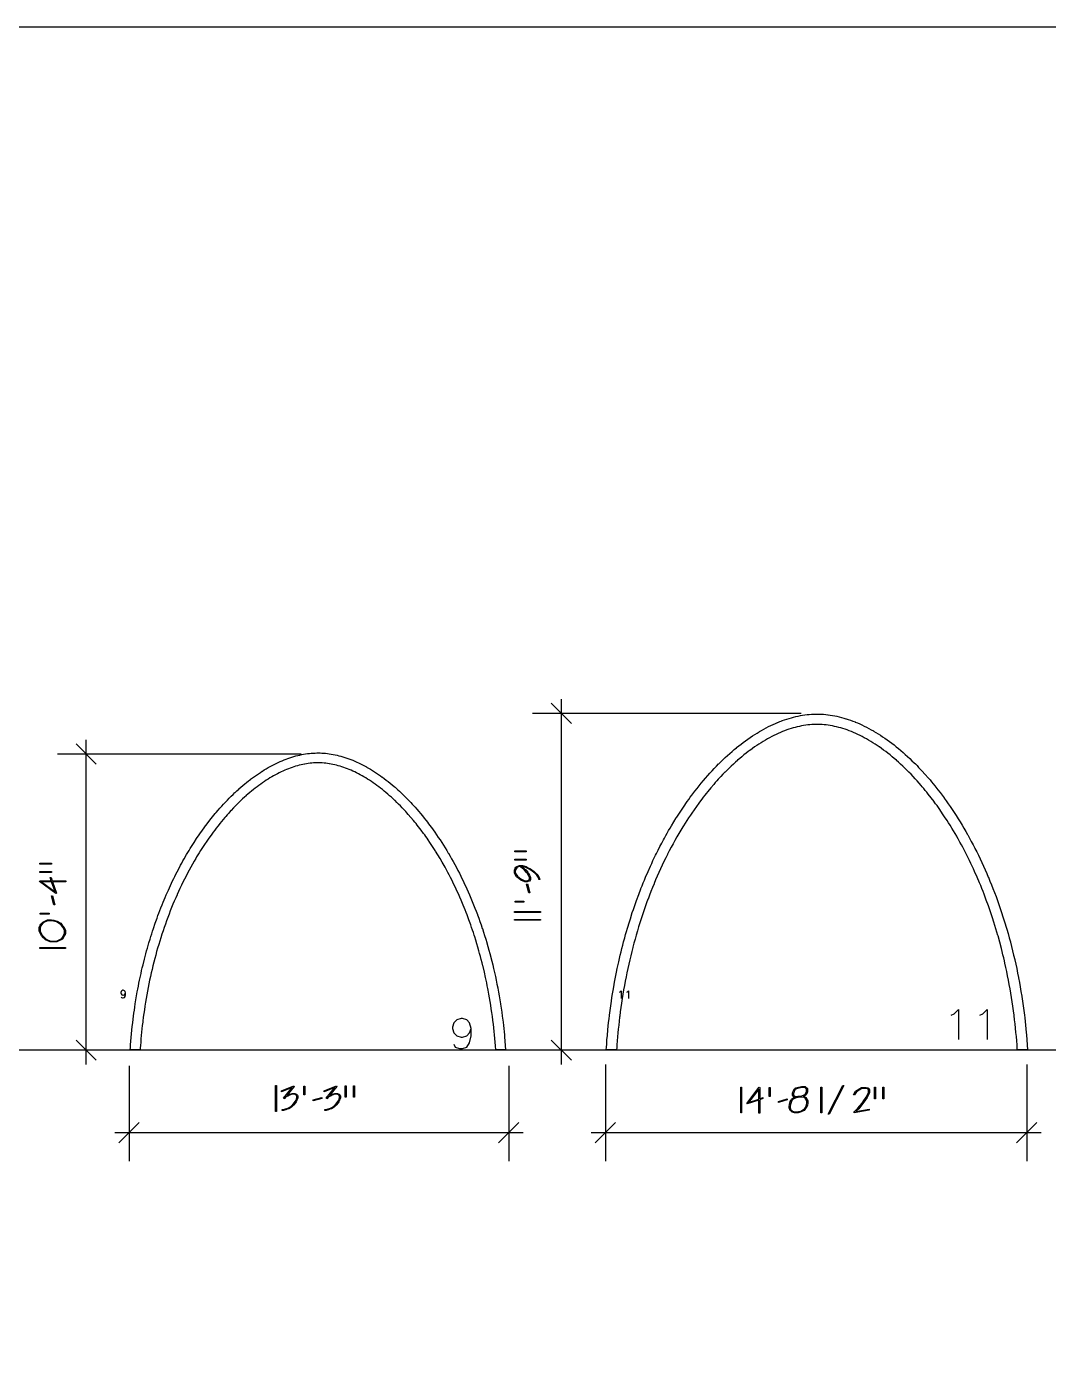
# Model space of a CAD drawing. Extents: x 57 to 189, y -88 to -29.
# Drawn here: x 69.78 to 76.5, y -61.52 to -52.68 of the extents above; entities that cross this region are included whole.
import ezdxf

# ---------------------------------------------------------------- set-up
doc = ezdxf.new("R2010")
doc.units = 0
doc.layers.get('0').update_dxf_attribs({"linetype": 'CONTINUOUS'})
for name, color, linetype in [('DIMENSION', 18, 'CONTINUOUS'), ('NAILERS', 18, 'CONTINUOUS'), ('NONE', 18, 'CONTINUOUS')]:
    doc.layers.add(name, color=color, linetype=linetype)

msp = doc.modelspace()

# ---------------------------------------------------------------- linework, layer by layer
msp.add_lwpolyline([(59.0271, -59.4051), (96.3888, -59.4051)])
at = {"layer": 'DIMENSION'}
for points in [[(73.2956, -57.1004), (73.2956, -57.1946)], [(74.8729, -57.1946), (73.1072, -57.1946)], [(73.3622, -57.2612), (73.229, -57.128)], [(73.2956, -57.1946), (73.2956, -59.4076)], [(70.1723, -57.4614), (70.1723, -57.3673)], [(70.2389, -57.528), (70.1057, -57.3948)], [(71.5848, -57.4614), (69.984, -57.4614)], [(70.1723, -59.4076), (70.1723, -57.4614)], [(70.1057, -59.341), (70.2389, -59.4742)], [(73.229, -59.341), (73.3622, -59.4742)], [(70.3528, -59.4076), (69.984, -59.4076)], [(70.1723, -59.5018), (70.1723, -59.4076)], [(73.4682, -59.4076), (73.1072, -59.4076)], [(73.2956, -59.4076), (73.2956, -59.5018)], [(70.4548, -59.5096), (70.4548, -60.1374)], [(72.9503, -59.5096), (72.9503, -60.1374)], [(73.5859, -59.5018), (73.5859, -60.1374)], [(76.3561, -59.5018), (76.3561, -60.1374)], [(70.5214, -59.8825), (70.3882, -60.0157)], [(72.8837, -60.0157), (73.0169, -59.8825)], [(73.6525, -59.8825), (73.5194, -60.0157)], [(76.2895, -60.0157), (76.4227, -59.8825)], [(70.3606, -59.9491), (70.4548, -59.9491)], [(70.4548, -59.9491), (72.9503, -59.9491)], [(72.9503, -59.9491), (73.0445, -59.9491)], [(73.4918, -59.9491), (73.5859, -59.9491)], [(73.5859, -59.9491), (76.3561, -59.9491)], [(76.3561, -59.9491), (76.4503, -59.9491)]]:
    msp.add_lwpolyline(points, dxfattribs=at)
for points in [[(73.0658, -58.0987), (73.0658, -58.1049), (72.99, -58.1049), (72.99, -58.0987)], [(72.99, -58.1532), (73.0658, -58.1532), (73.0658, -58.1594), (72.99, -58.1594)], [(69.9437, -58.1795), (69.9437, -58.1857), (69.8678, -58.1857), (69.8678, -58.1795)], [(69.8678, -58.234), (69.9437, -58.234), (69.9437, -58.2402), (69.8678, -58.2402)], [(73.1549, -58.2858), (73.1486, -58.2858), (73.1474, -58.2772), (73.1351, -58.258), (73.1239, -58.2475), (73.1138, -58.2379), (73.09, -58.2214), (73.0764, -58.2145), (73.0628, -58.2075), (73.0405, -58.2006), (73.0318, -58.2006), (73.0227, -58.2006), (73.0084, -58.2055), (73.0031, -58.2104), (72.9982, -58.2149), (72.9933, -58.2261), (72.9933, -58.2328), (72.9933, -58.2432), (73.0069, -58.2641), (73.0205, -58.2746), (73.0333, -58.2847), (73.0565, -58.2947), (73.067, -58.2947), (73.0696, -58.2947), (73.0742, -58.2939), (73.0762, -58.2931), (73.0813, -58.2909), (73.0863, -58.2834), (73.0863, -58.2782), (73.0863, -58.2721), (73.0798, -58.2568), (73.0733, -58.2474), (73.0678, -58.2396), (73.0544, -58.2247), (73.0465, -58.2177), (73.0391, -58.211), (73.0285, -58.2038), (73.0254, -58.2033), (73.0329, -58.2016), (73.0365, -58.2022), (73.0473, -58.2097), (73.0545, -58.2165), (73.0621, -58.2236), (73.0751, -58.2389), (73.0805, -58.247), (73.0867, -58.2567), (73.0928, -58.273), (73.0928, -58.2797), (73.0928, -58.2866), (73.0858, -58.2962), (73.0788, -58.2989), (73.0766, -58.2998), (73.0716, -58.3006), (73.0687, -58.3006), (73.0567, -58.3006), (73.0307, -58.2898), (73.0168, -58.2791), (73.002, -58.2675), (72.9873, -58.2441), (72.9873, -58.2322), (72.9873, -58.2243), (72.9927, -58.2112), (72.9981, -58.206), (73.0042, -58.2002), (73.0208, -58.1943), (73.0314, -58.1943), (73.0408, -58.1943), (73.0646, -58.2017), (73.079, -58.2092), (73.0934, -58.2166), (73.1185, -58.2343), (73.1291, -58.2445), (73.1409, -58.2558), (73.1537, -58.2764)], [(69.942, -58.273), (69.9493, -58.2943), (70.038, -58.2943), (70.038, -58.3006), (69.9514, -58.3006), (69.9774, -58.3766), (69.9732, -58.3791), (69.866, -58.2983), (69.8681, -58.2943), (69.9427, -58.2943), (69.9354, -58.273)], [(69.945, -58.3006), (69.8791, -58.3006), (69.9675, -58.367)], [(73.0728, -58.3156), (73.0895, -58.3743), (73.083, -58.3743), (73.0664, -58.3157)], [(69.9507, -58.3943), (69.9674, -58.4529), (69.9609, -58.4529), (69.9443, -58.3943)], [(73.0503, -58.4289), (73.0503, -58.4351), (72.9921, -58.4351), (72.9921, -58.4289)], [(69.9282, -58.5075), (69.9282, -58.5137), (69.87, -58.5137), (69.87, -58.5075)], [(73.1581, -58.4961), (73.1581, -58.5024), (72.9891, -58.5024), (72.9891, -58.4961)], [(69.967, -58.5556), (69.9808, -58.5591), (70.0048, -58.574), (70.0149, -58.5853), (70.0253, -58.5969), (70.0356, -58.6211), (70.0356, -58.6336), (70.0356, -58.6404), (70.0322, -58.6532), (70.0287, -58.6592), (70.0178, -58.678), (69.9795, -58.6968), (69.9521, -58.6968), (69.9362, -58.6968), (69.9061, -58.6826), (69.8918, -58.6684), (69.8779, -58.6542), (69.864, -58.6249), (69.864, -58.6096), (69.864, -58.6009), (69.8693, -58.5859), (69.8747, -58.5797), (69.8866, -58.5655), (69.9175, -58.5514), (69.9364, -58.5514), (69.9436, -58.5514), (69.9589, -58.5535)], [(69.9657, -58.5619), (69.958, -58.5599), (69.9434, -58.558), (69.9366, -58.558), (69.9191, -58.558), (69.8907, -58.5709), (69.8797, -58.5839), (69.8748, -58.5897), (69.87, -58.603), (69.87, -58.6107), (69.87, -58.6247), (69.8832, -58.6517), (69.8963, -58.6647), (69.9094, -58.6776), (69.9373, -58.6906), (69.9521, -58.6906), (69.9775, -58.6906), (70.0131, -58.6732), (70.0233, -58.6559), (70.0264, -58.6505), (70.0296, -58.639), (70.0296, -58.6329), (70.0296, -58.6215), (70.0197, -58.5995), (70.0099, -58.5889), (70.0005, -58.5787), (69.9784, -58.5652)], [(73.1581, -58.5481), (73.1581, -58.5543), (72.9891, -58.5543), (72.9891, -58.5481)], [(70.036, -58.7338), (70.036, -58.74), (69.867, -58.74), (69.867, -58.7338)], [(71.4231, -59.8097), (71.4169, -59.8097), (71.4169, -59.6407), (71.4231, -59.6407)], [(71.5593, -59.7011), (71.5614, -59.7038), (71.5635, -59.7107), (71.5635, -59.7149), (71.5635, -59.7216), (71.5582, -59.7373), (71.5528, -59.7463), (71.5479, -59.7545), (71.5358, -59.7695), (71.5286, -59.7763), (71.5224, -59.7821), (71.5049, -59.7922), (71.4937, -59.7964), (71.4841, -59.7999), (71.4693, -59.8035), (71.464, -59.8035), (71.4632, -59.8035), (71.4621, -59.8034), (71.4616, -59.8033), (71.4616, -59.7969), (71.4622, -59.7969), (71.4636, -59.7969), (71.4646, -59.7969), (71.4697, -59.7969), (71.4837, -59.7935), (71.4926, -59.79), (71.5027, -59.786), (71.5184, -59.7768), (71.5239, -59.7716), (71.5308, -59.765), (71.5424, -59.7513), (71.5471, -59.7442), (71.5525, -59.7359), (71.5578, -59.7218), (71.5578, -59.7159), (71.5578, -59.7128), (71.5561, -59.7074), (71.5545, -59.7052), (71.5513, -59.7011), (71.5418, -59.6971), (71.5354, -59.6971), (71.5271, -59.6971), (71.5082, -59.7031), (71.4976, -59.7092), (71.4878, -59.7149), (71.478, -59.7236), (71.478, -59.7266), (71.47, -59.7222), (71.5264, -59.6528), (71.4556, -59.681), (71.4556, -59.6743), (71.5378, -59.6416), (71.5403, -59.6461), (71.4923, -59.7055), (71.5051, -59.6986), (71.5276, -59.6917), (71.5372, -59.6917), (71.5446, -59.6917), (71.5557, -59.6964)], [(71.6094, -59.7019), (71.6032, -59.7019), (71.6032, -59.6438), (71.6094, -59.6438)], [(71.8398, -59.7011), (71.8418, -59.7038), (71.8439, -59.7107), (71.8439, -59.7149), (71.8439, -59.7216), (71.8386, -59.7373), (71.8333, -59.7463), (71.8284, -59.7545), (71.8162, -59.7695), (71.809, -59.7763), (71.8028, -59.7821), (71.7854, -59.7922), (71.7741, -59.7964), (71.7646, -59.7999), (71.7497, -59.8035), (71.7444, -59.8035), (71.7436, -59.8035), (71.7425, -59.8034), (71.7421, -59.8033), (71.7421, -59.7969), (71.7426, -59.7969), (71.7441, -59.7969), (71.745, -59.7969), (71.7501, -59.7969), (71.7641, -59.7935), (71.773, -59.79), (71.7831, -59.786), (71.7988, -59.7768), (71.8044, -59.7716), (71.8113, -59.765), (71.8229, -59.7513), (71.8276, -59.7442), (71.8329, -59.7359), (71.8382, -59.7218), (71.8382, -59.7159), (71.8382, -59.7128), (71.8365, -59.7074), (71.8349, -59.7052), (71.8317, -59.7011), (71.8222, -59.6971), (71.8159, -59.6971), (71.8075, -59.6971), (71.7886, -59.7031), (71.778, -59.7092), (71.7682, -59.7149), (71.7584, -59.7236), (71.7584, -59.7266), (71.7504, -59.7222), (71.8068, -59.6528), (71.736, -59.681), (71.736, -59.6743), (71.8183, -59.6416), (71.8207, -59.6461), (71.7727, -59.7055), (71.7855, -59.6986), (71.808, -59.6917), (71.8176, -59.6917), (71.825, -59.6917), (71.8361, -59.6964)], [(71.8821, -59.6416), (71.8821, -59.7174), (71.8759, -59.7174), (71.8759, -59.6416)], [(71.9366, -59.7174), (71.9304, -59.7174), (71.9304, -59.6416), (71.9366, -59.6416)], [(74.4813, -59.82), (74.4751, -59.82), (74.4751, -59.651), (74.4813, -59.651)], [(74.6217, -59.726), (74.6003, -59.7333), (74.6003, -59.822), (74.5941, -59.822), (74.5941, -59.7354), (74.5181, -59.7613), (74.5156, -59.7572), (74.5964, -59.65), (74.6003, -59.6521), (74.6003, -59.7267), (74.6217, -59.7194)], [(74.5941, -59.729), (74.5941, -59.6631), (74.5276, -59.7515)], [(74.6684, -59.7122), (74.6622, -59.7122), (74.6622, -59.654), (74.6684, -59.654)], [(74.9165, -59.7555), (74.9148, -59.7687), (74.9061, -59.7891), (74.8991, -59.7963), (74.8925, -59.8031), (74.8725, -59.8136), (74.8591, -59.8172), (74.8541, -59.8186), (74.8441, -59.82), (74.8392, -59.82), (74.829, -59.82), (74.8127, -59.8145), (74.8065, -59.8091), (74.7998, -59.8032), (74.7941, -59.7872), (74.795, -59.7771), (74.796, -59.7648), (74.8014, -59.7455), (74.8057, -59.7384), (74.8103, -59.7306), (74.824, -59.7194), (74.8331, -59.716), (74.8247, -59.7137), (74.8163, -59.7032), (74.8163, -59.695), (74.8163, -59.6929), (74.8169, -59.6886), (74.8174, -59.6863), (74.8197, -59.6763), (74.8279, -59.6624), (74.8337, -59.6584), (74.8383, -59.6553), (74.8547, -59.6503), (74.8664, -59.6484), (74.8705, -59.6478), (74.8781, -59.6471), (74.8817, -59.6471), (74.899, -59.6471), (74.9155, -59.6606), (74.9145, -59.6741), (74.914, -59.6822), (74.9097, -59.6946), (74.9059, -59.699), (74.9026, -59.7029), (74.8921, -59.7091), (74.885, -59.7114), (74.8923, -59.713), (74.904, -59.7196), (74.9083, -59.7245), (74.9126, -59.7295), (74.9169, -59.7417), (74.9169, -59.749), (74.9169, -59.7506), (74.9167, -59.7538)], [(74.9083, -59.6737), (74.9089, -59.6634), (74.896, -59.6532), (74.8823, -59.6532), (74.879, -59.6532), (74.8715, -59.6539), (74.8673, -59.6546), (74.8567, -59.6564), (74.8422, -59.6607), (74.8382, -59.6632), (74.8331, -59.6667), (74.8258, -59.6788), (74.8237, -59.6875), (74.8233, -59.6893), (74.8229, -59.6926), (74.8229, -59.6942), (74.8229, -59.7033), (74.8365, -59.7119), (74.8501, -59.7115), (74.853, -59.711), (74.8609, -59.7101), (74.8658, -59.7096), (74.8769, -59.7072), (74.892, -59.702), (74.896, -59.6992), (74.9016, -59.6953), (74.9078, -59.6826)], [(75.0077, -59.82), (75.0014, -59.82), (75.0014, -59.651), (75.0077, -59.651)], [(75.1537, -59.6407), (75.0574, -59.8292), (75.0508, -59.8292), (75.1471, -59.6408)], [(75.3222, -59.6738), (75.3221, -59.6854), (75.3067, -59.719), (75.2914, -59.741), (75.2787, -59.7592), (75.251, -59.7922), (75.2361, -59.8069), (75.2356, -59.8074), (75.234, -59.8089), (75.233, -59.8099), (75.3209, -59.7959), (75.3209, -59.8024), (75.2209, -59.8184), (75.2188, -59.8138), (75.2212, -59.8119), (75.2276, -59.8062), (75.2316, -59.8023), (75.2458, -59.7886), (75.2729, -59.7565), (75.2858, -59.738), (75.3006, -59.7168), (75.3153, -59.6853), (75.3153, -59.675), (75.3153, -59.6665), (75.3049, -59.6585), (75.2944, -59.6589), (75.2709, -59.6597), (75.236, -59.6807), (75.2244, -59.7009), (75.2173, -59.7009), (75.2304, -59.6775), (75.2689, -59.6534), (75.2944, -59.6527), (75.301, -59.6525), (75.3113, -59.6552), (75.315, -59.6581), (75.3187, -59.661), (75.3223, -59.6689)], [(75.3616, -59.6518), (75.3616, -59.7277), (75.3553, -59.7277), (75.3553, -59.6518)], [(75.416, -59.7277), (75.4098, -59.7277), (75.4098, -59.6518), (75.416, -59.6518)], [(71.7227, -59.7244), (71.664, -59.7411), (71.664, -59.7347), (71.7226, -59.7181)], [(74.7816, -59.7347), (74.723, -59.7514), (74.723, -59.7449), (74.7816, -59.7283)], [(74.9102, -59.7547), (74.9104, -59.7533), (74.9107, -59.7506), (74.9107, -59.7492), (74.9107, -59.7412), (74.9045, -59.7286), (74.8983, -59.7241), (74.8921, -59.7196), (74.8767, -59.7155), (74.8675, -59.7159), (74.8674, -59.7159), (74.8669, -59.7159), (74.8666, -59.7159), (74.8632, -59.7167), (74.8555, -59.7176), (74.8513, -59.7178), (74.839, -59.7199), (74.8206, -59.7295), (74.8146, -59.7371), (74.8091, -59.7441), (74.8024, -59.7643), (74.8012, -59.7775), (74.8005, -59.7862), (74.8054, -59.7998), (74.8111, -59.8047), (74.8163, -59.8093), (74.8304, -59.8139), (74.8392, -59.8139), (74.8437, -59.8139), (74.8528, -59.8126), (74.8574, -59.8114), (74.8699, -59.8079), (74.8883, -59.7983), (74.8943, -59.7921), (74.9007, -59.7855), (74.9087, -59.7668)]]:
    msp.add_lwpolyline(points, close=True, dxfattribs=at)
at = {"layer": 'NAILERS'}
for points in [[(76.3617, -59.4051), (76.2939, -59.4051), (76.2918, -59.3736), (76.2898, -59.3459), (76.2874, -59.3182), (76.2848, -59.2907), (76.2821, -59.2632), (76.2792, -59.2356), (76.2761, -59.2081), (76.2727, -59.1807), (76.2722, -59.1769), (76.2685, -59.1481), (76.2645, -59.1194), (76.2603, -59.0906), (76.2559, -59.0619), (76.2558, -59.0614), (76.2511, -59.033), (76.2463, -59.0046), (76.2412, -58.9762), (76.2359, -58.948), (76.2358, -58.9474), (76.2303, -58.9194), (76.2246, -58.8915), (76.2186, -58.8636), (76.2125, -58.8358), (76.2093, -58.8216), (76.2045, -58.8009), (76.1996, -58.7803), (76.1945, -58.7597), (76.1892, -58.7392), (76.1783, -58.6982), (76.167, -58.6573), (76.1662, -58.6544), (76.16, -58.6325), (76.1536, -58.6107), (76.147, -58.589), (76.1401, -58.5673), (76.1306, -58.5376), (76.1242, -58.5181), (76.1176, -58.4986), (76.1109, -58.4791), (76.104, -58.4597), (76.1039, -58.4592), (76.0899, -58.421), (76.0756, -58.383), (76.0755, -58.3827), (76.0682, -58.3639), (76.0608, -58.3451), (76.0532, -58.3264), (76.0454, -58.3077), (76.0452, -58.3073), (76.0295, -58.2706), (76.0134, -58.2341), (76.0133, -58.2339), (76.0052, -58.2158), (75.9969, -58.1979), (75.9884, -58.18), (75.9798, -58.1622), (75.9795, -58.1617), (75.9621, -58.1267), (75.9444, -58.0919), (75.9353, -58.0746), (75.9261, -58.0574), (75.9167, -58.0403), (75.9072, -58.0233), (75.9054, -58.0202), (75.8951, -58.0023), (75.8848, -57.9844), (75.8742, -57.9666), (75.8636, -57.9488), (75.8608, -57.9442), (75.8514, -57.9288), (75.8419, -57.9136), (75.8322, -57.8985), (75.8224, -57.8835), (75.8203, -57.8803), (75.8024, -57.8536), (75.7843, -57.8271), (75.7751, -57.8139), (75.7658, -57.8008), (75.7563, -57.7878), (75.7467, -57.775), (75.7462, -57.7742), (75.7273, -57.7494), (75.7081, -57.7247), (75.7078, -57.7244), (75.6983, -57.7123), (75.6886, -57.7004), (75.6788, -57.6885), (75.6688, -57.6768), (75.6618, -57.6687), (75.6487, -57.6535), (75.6354, -57.6385), (75.6352, -57.6383), (75.6219, -57.6237), (75.6085, -57.6092), (75.6083, -57.609), (75.5949, -57.5949), (75.5814, -57.581), (75.5811, -57.5808), (75.5677, -57.5673), (75.554, -57.5539), (75.5538, -57.5537), (75.5402, -57.5407), (75.5265, -57.5279), (75.5263, -57.5277), (75.5126, -57.5153), (75.4988, -57.5031), (75.4986, -57.5029), (75.4848, -57.491), (75.471, -57.4794), (75.4707, -57.4792), (75.4569, -57.4679), (75.443, -57.4568), (75.4427, -57.4566), (75.4289, -57.4459), (75.4149, -57.4355), (75.4147, -57.4353), (75.4008, -57.4252), (75.3868, -57.4153), (75.3865, -57.4151), (75.3726, -57.4056), (75.3586, -57.3963), (75.3583, -57.3962), (75.3444, -57.3873), (75.3304, -57.3786), (75.3301, -57.3784), (75.3162, -57.3701), (75.3021, -57.3621), (75.3018, -57.3619), (75.2879, -57.3543), (75.2739, -57.3469), (75.2736, -57.3467), (75.2597, -57.3397), (75.2457, -57.3329), (75.2454, -57.3328), (75.2315, -57.3264), (75.2175, -57.3202), (75.2172, -57.3201), (75.2034, -57.3144), (75.1894, -57.3089), (75.1892, -57.3088), (75.1754, -57.3036), (75.1614, -57.2988), (75.1612, -57.2987), (75.1474, -57.2943), (75.1336, -57.2901), (75.1333, -57.29), (75.1196, -57.2862), (75.1059, -57.2827), (75.1056, -57.2827), (75.092, -57.2796), (75.0783, -57.2767), (75.0781, -57.2767), (75.0645, -57.2743), (75.0509, -57.2721), (75.0507, -57.2721), (75.0373, -57.2704), (75.0238, -57.2689), (75.0102, -57.2679), (74.9967, -57.2671), (74.9935, -57.267), (74.9851, -57.2667), (74.9767, -57.2667), (74.9683, -57.2667), (74.96, -57.267), (74.9568, -57.2671), (74.9432, -57.2679), (74.9297, -57.2689), (74.9162, -57.2704), (74.9027, -57.2721), (74.9025, -57.2721), (74.8889, -57.2743), (74.8753, -57.2767), (74.8751, -57.2768), (74.8614, -57.2796), (74.8478, -57.2827), (74.8476, -57.2827), (74.8338, -57.2862), (74.8201, -57.29), (74.8198, -57.2901), (74.806, -57.2943), (74.7922, -57.2987), (74.792, -57.2988), (74.7781, -57.3036), (74.7643, -57.3088), (74.764, -57.3089), (74.75, -57.3144), (74.7362, -57.3201), (74.7359, -57.3202), (74.7219, -57.3264), (74.708, -57.3328), (74.7078, -57.3329), (74.6937, -57.3397), (74.6798, -57.3467), (74.6796, -57.3469), (74.6655, -57.3543), (74.6516, -57.3619), (74.6513, -57.3621), (74.6373, -57.3701), (74.6233, -57.3784), (74.6231, -57.3786), (74.609, -57.3873), (74.5951, -57.3962), (74.5948, -57.3963), (74.5808, -57.4056), (74.5669, -57.4151), (74.5666, -57.4153), (74.5526, -57.4252), (74.5387, -57.4353), (74.5385, -57.4355), (74.5245, -57.4459), (74.5107, -57.4566), (74.5104, -57.4568), (74.4965, -57.4679), (74.4827, -57.4792), (74.4824, -57.4794), (74.4686, -57.491), (74.4548, -57.5029), (74.4546, -57.5031), (74.4408, -57.5153), (74.4271, -57.5277), (74.4269, -57.5279), (74.4132, -57.5407), (74.3996, -57.5537), (74.3994, -57.5539), (74.3857, -57.5673), (74.3723, -57.5808), (74.372, -57.581), (74.3585, -57.5949), (74.3451, -57.609), (74.338, -57.6166), (74.3278, -57.6275), (74.3178, -57.6386), (74.3079, -57.6497), (74.2981, -57.661), (74.2978, -57.6614), (74.2782, -57.6845), (74.2589, -57.7078), (74.2583, -57.7085), (74.2485, -57.7206), (74.2388, -57.7328), (74.2292, -57.7452), (74.2197, -57.7576), (74.2169, -57.7613), (74.2005, -57.7834), (74.1844, -57.8055), (74.1685, -57.8279), (74.153, -57.8505), (74.1448, -57.8626), (74.1332, -57.8801), (74.1217, -57.8977), (74.1104, -57.9154), (74.0994, -57.9332), (74.0947, -57.9408), (74.0815, -57.9626), (74.0685, -57.9845), (74.0558, -58.0065), (74.0432, -58.0287), (74.0429, -58.0293), (74.0304, -58.0519), (74.0182, -58.0746), (74.0061, -58.0975), (73.9944, -58.1205), (73.994, -58.1211), (73.9823, -58.1446), (73.9708, -58.1681), (73.9595, -58.1917), (73.9485, -58.2155), (73.9482, -58.2161), (73.9372, -58.2403), (73.9264, -58.2646), (73.9159, -58.289), (73.9056, -58.3134), (73.9054, -58.3141), (73.8952, -58.339), (73.8852, -58.364), (73.8754, -58.3891), (73.8659, -58.4143), (73.8657, -58.4149), (73.8563, -58.4405), (73.8471, -58.4661), (73.8381, -58.4919), (73.8294, -58.5177), (73.8292, -58.5183), (73.8206, -58.5445), (73.8122, -58.5708), (73.804, -58.5972), (73.7961, -58.6236), (73.7959, -58.6242), (73.7881, -58.651), (73.7806, -58.6779), (73.7732, -58.7048), (73.7661, -58.7318), (73.766, -58.7324), (73.759, -58.7598), (73.7523, -58.7872), (73.7458, -58.8147), (73.7395, -58.8422), (73.7394, -58.8428), (73.7332, -58.8706), (73.7274, -58.8985), (73.7217, -58.9265), (73.7163, -58.9545), (73.7162, -58.955), (73.7109, -58.9833), (73.7059, -59.0117), (73.7011, -59.0401), (73.6965, -59.0685), (73.6964, -59.0691), (73.692, -59.0978), (73.6879, -59.1266), (73.684, -59.1554), (73.6803, -59.1842), (73.6793, -59.1916), (73.6763, -59.2173), (73.6734, -59.243), (73.6707, -59.2687), (73.6682, -59.2944), (73.6659, -59.32), (73.6637, -59.3459), (73.6617, -59.3717), (73.6605, -59.3902), (73.6595, -59.4051), (73.5917, -59.4051), (73.5928, -59.3886), (73.5942, -59.3682), (73.5963, -59.3396), (73.5988, -59.311), (73.6022, -59.2744), (73.6045, -59.2505), (73.6071, -59.2266), (73.6098, -59.2027), (73.6127, -59.1789), (73.6129, -59.178), (73.619, -59.1313), (73.6256, -59.0847), (73.629, -59.0614), (73.6327, -59.0381), (73.6366, -59.0149), (73.6406, -58.9917), (73.6461, -58.9613), (73.6502, -58.9389), (73.6546, -58.9164), (73.6591, -58.8941), (73.6638, -58.8717), (73.664, -58.8708), (73.6736, -58.8271), (73.6835, -58.7836), (73.6887, -58.7618), (73.694, -58.7401), (73.6996, -58.7184), (73.7053, -58.6968), (73.7129, -58.6685), (73.7187, -58.6476), (73.7246, -58.6268), (73.7307, -58.606), (73.7369, -58.5853), (73.7372, -58.5844), (73.7498, -58.544), (73.7628, -58.5037), (73.7629, -58.5032), (73.7695, -58.4834), (73.7762, -58.4636), (73.7832, -58.4438), (73.7903, -58.4241), (73.7906, -58.4232), (73.8048, -58.3849), (73.8194, -58.3466), (73.8195, -58.3462), (73.8269, -58.3273), (73.8344, -58.3086), (73.8421, -58.2899), (73.85, -58.2713), (73.8503, -58.2704), (73.866, -58.2342), (73.882, -58.1981), (73.8822, -58.1977), (73.8903, -58.1799), (73.8985, -58.1623), (73.9069, -58.1447), (73.9154, -58.1272), (73.9214, -58.1151), (73.9328, -58.0923), (73.9444, -58.0696), (73.9562, -58.047), (73.9683, -58.0245), (73.974, -58.014), (73.983, -57.9975), (73.9921, -57.9812), (74.0015, -57.9649), (74.0109, -57.9487), (74.0203, -57.9329), (74.0358, -57.9071), (74.0517, -57.8815), (74.0552, -57.8761), (74.0679, -57.8561), (74.0809, -57.8363), (74.094, -57.8167), (74.1074, -57.7971), (74.114, -57.7876), (74.1238, -57.7736), (74.1337, -57.7597), (74.1438, -57.7458), (74.154, -57.7321), (74.1612, -57.7226), (74.1747, -57.7049), (74.1884, -57.6873), (74.1886, -57.687), (74.2023, -57.6699), (74.2162, -57.6529), (74.2164, -57.6526), (74.2303, -57.636), (74.2443, -57.6196), (74.2445, -57.6193), (74.2585, -57.6033), (74.2727, -57.5875), (74.2729, -57.5872), (74.287, -57.5718), (74.3013, -57.5565), (74.3016, -57.5563), (74.3158, -57.5414), (74.3302, -57.5268), (74.3305, -57.5265), (74.3448, -57.5123), (74.3593, -57.4982), (74.3596, -57.498), (74.374, -57.4844), (74.3887, -57.4709), (74.3889, -57.4707), (74.4035, -57.4576), (74.4182, -57.4448), (74.4184, -57.4446), (74.433, -57.4322), (74.4478, -57.4199), (74.4481, -57.4197), (74.4628, -57.4079), (74.4776, -57.3963), (74.4779, -57.3961), (74.4926, -57.385), (74.5076, -57.374), (74.5078, -57.3738), (74.5226, -57.3633), (74.5376, -57.3529), (74.5378, -57.3527), (74.5527, -57.3428), (74.5676, -57.3332), (74.5679, -57.333), (74.5828, -57.3237), (74.5978, -57.3147), (74.598, -57.3145), (74.6129, -57.3059), (74.6279, -57.2975), (74.6282, -57.2974), (74.6431, -57.2894), (74.6581, -57.2817), (74.6584, -57.2816), (74.6732, -57.2743), (74.6882, -57.2672), (74.6885, -57.2671), (74.7033, -57.2605), (74.7183, -57.2541), (74.7186, -57.254), (74.7334, -57.248), (74.7484, -57.2423), (74.7486, -57.2422), (74.7634, -57.237), (74.7783, -57.232), (74.7786, -57.2319), (74.7933, -57.2273), (74.8082, -57.223), (74.8084, -57.2229), (74.8231, -57.219), (74.8379, -57.2154), (74.8381, -57.2153), (74.8528, -57.2121), (74.8675, -57.2092), (74.8677, -57.2092), (74.8822, -57.2067), (74.8969, -57.2045), (74.897, -57.2045), (74.9115, -57.2026), (74.9261, -57.2012), (74.9406, -57.2001), (74.9552, -57.1993), (74.9569, -57.1993), (74.965, -57.199), (74.9731, -57.1989), (74.9812, -57.1989), (74.9894, -57.1991), (74.991, -57.1991), (75.0056, -57.1997), (75.0201, -57.2006), (75.0346, -57.2019), (75.0491, -57.2035), (75.0493, -57.2035), (75.0639, -57.2055), (75.0784, -57.2079), (75.0786, -57.2079), (75.0933, -57.2106), (75.108, -57.2137), (75.1082, -57.2137), (75.1229, -57.2171), (75.1376, -57.2209), (75.1379, -57.221), (75.1527, -57.2251), (75.1674, -57.2295), (75.1677, -57.2296), (75.1826, -57.2344), (75.1974, -57.2395), (75.1976, -57.2396), (75.2125, -57.2451), (75.2274, -57.251), (75.2276, -57.2511), (75.2426, -57.2573), (75.2574, -57.2637), (75.2577, -57.2638), (75.2727, -57.2707), (75.2876, -57.2779), (75.2878, -57.278), (75.3029, -57.2855), (75.3177, -57.2933), (75.318, -57.2935), (75.333, -57.3017), (75.3479, -57.3101), (75.3482, -57.3103), (75.3632, -57.3192), (75.378, -57.3283), (75.3783, -57.3284), (75.3933, -57.338), (75.4081, -57.3477), (75.4084, -57.3479), (75.4233, -57.3581), (75.4381, -57.3684), (75.4384, -57.3686), (75.4533, -57.3794), (75.4681, -57.3905), (75.4684, -57.3907), (75.4832, -57.4021), (75.4979, -57.4137), (75.4982, -57.414), (75.513, -57.426), (75.5276, -57.4383), (75.5279, -57.4385), (75.5426, -57.4512), (75.5572, -57.4641), (75.5574, -57.4643), (75.5721, -57.4776), (75.5866, -57.4911), (75.5868, -57.4913), (75.6014, -57.5052), (75.6157, -57.5193), (75.6234, -57.527), (75.6344, -57.5379), (75.6451, -57.5491), (75.6558, -57.5603), (75.6663, -57.5717), (75.6667, -57.572), (75.6878, -57.5954), (75.7087, -57.619), (75.7093, -57.6198), (75.72, -57.6321), (75.7305, -57.6445), (75.7408, -57.6571), (75.751, -57.6697), (75.7584, -57.679), (75.7722, -57.6965), (75.7857, -57.7141), (75.7991, -57.7318), (75.8123, -57.7497), (75.8131, -57.7508), (75.8265, -57.7693), (75.8397, -57.788), (75.8527, -57.8069), (75.8655, -57.8258), (75.8663, -57.827), (75.8793, -57.8466), (75.8921, -57.8664), (75.9047, -57.8864), (75.9171, -57.9064), (75.9178, -57.9075), (75.9303, -57.9283), (75.9427, -57.9492), (75.9548, -57.9701), (75.9668, -57.9912), (75.9674, -57.9924), (75.9795, -58.0142), (75.9914, -58.0361), (76.003, -58.0581), (76.0145, -58.0802), (76.0151, -58.0814), (76.0266, -58.1042), (76.0379, -58.1272), (76.049, -58.1502), (76.0599, -58.1733), (76.0605, -58.1745), (76.0714, -58.1983), (76.0822, -58.2223), (76.0927, -58.2463), (76.103, -58.2704), (76.1035, -58.2716), (76.1138, -58.2964), (76.124, -58.3213), (76.1339, -58.3463), (76.1435, -58.3713), (76.144, -58.3725), (76.1537, -58.3983), (76.1631, -58.4241), (76.1723, -58.4501), (76.1813, -58.4761), (76.1817, -58.4773), (76.1907, -58.5039), (76.1994, -58.5307), (76.2079, -58.5575), (76.2162, -58.5844), (76.2165, -58.5857), (76.2247, -58.6132), (76.2327, -58.6409), (76.2404, -58.6686), (76.2479, -58.6964), (76.2483, -58.6976), (76.2557, -58.7261), (76.2628, -58.7546), (76.2697, -58.7832), (76.2764, -58.8118), (76.2767, -58.8131), (76.2833, -58.8424), (76.2896, -58.8717), (76.2957, -58.9012), (76.3015, -58.9306), (76.3017, -58.9319), (76.3074, -58.962), (76.3128, -58.9922), (76.318, -59.0224), (76.3229, -59.0527), (76.3231, -59.054), (76.3278, -59.0849), (76.3323, -59.1159), (76.3365, -59.1469), (76.3405, -59.178), (76.3425, -59.1944), (76.3454, -59.2185), (76.3481, -59.2427), (76.3505, -59.2669), (76.3528, -59.2911), (76.3542, -59.3069), (76.357, -59.3396), (76.3595, -59.3722), (76.3617, -59.4051)], [(72.9293, -59.4051), (72.8645, -59.4051), (72.8627, -59.3782), (72.861, -59.3545), (72.8589, -59.3309), (72.8567, -59.3074), (72.8544, -59.2839), (72.8519, -59.2603), (72.8492, -59.2368), (72.8464, -59.2134), (72.846, -59.2102), (72.8428, -59.1856), (72.8395, -59.1609), (72.8359, -59.1364), (72.8321, -59.1118), (72.8321, -59.1114), (72.8282, -59.0871), (72.8241, -59.0628), (72.8198, -59.0386), (72.8153, -59.0144), (72.813, -59.002), (72.8095, -58.984), (72.8059, -58.966), (72.8021, -58.9481), (72.7982, -58.9302), (72.7901, -58.8944), (72.7817, -58.8587), (72.7804, -58.8532), (72.7754, -58.8327), (72.7702, -58.8122), (72.7647, -58.7918), (72.7591, -58.7714), (72.7541, -58.7538), (72.7476, -58.7311), (72.7409, -58.7083), (72.7339, -58.6857), (72.7268, -58.6631), (72.7232, -58.6515), (72.7177, -58.6347), (72.7122, -58.618), (72.7065, -58.6014), (72.7006, -58.5847), (72.7005, -58.5843), (72.6886, -58.5516), (72.6765, -58.5189), (72.6764, -58.5187), (72.6702, -58.5026), (72.6639, -58.4865), (72.6575, -58.4704), (72.6509, -58.4544), (72.6464, -58.4436), (72.6375, -58.4225), (72.6284, -58.4015), (72.6191, -58.3806), (72.6096, -58.3598), (72.605, -58.3497), (72.5978, -58.3344), (72.5905, -58.319), (72.583, -58.3038), (72.5754, -58.2886), (72.5678, -58.2735), (72.5589, -58.2562), (72.5499, -58.2391), (72.5407, -58.222), (72.5314, -58.205), (72.5259, -58.1951), (72.5124, -58.1712), (72.4985, -58.1476), (72.4843, -58.1241), (72.4699, -58.1007), (72.4672, -58.0964), (72.4586, -58.0827), (72.4498, -58.069), (72.4408, -58.0555), (72.4317, -58.042), (72.4209, -58.0262), (72.4133, -58.0152), (72.4056, -58.0044), (72.3979, -57.9935), (72.39, -57.9828), (72.374, -57.9614), (72.3579, -57.9403), (72.3575, -57.9397), (72.3493, -57.9293), (72.341, -57.9189), (72.3327, -57.9086), (72.3242, -57.8984), (72.3237, -57.8978), (72.307, -57.8781), (72.2901, -57.8586), (72.2899, -57.8584), (72.2815, -57.8488), (72.2729, -57.8394), (72.2643, -57.8301), (72.2556, -57.8209), (72.2495, -57.8145), (72.238, -57.8026), (72.2263, -57.7909), (72.2261, -57.7907), (72.2145, -57.7792), (72.2028, -57.7679), (72.2026, -57.7678), (72.191, -57.7568), (72.1792, -57.7459), (72.179, -57.7458), (72.1672, -57.7353), (72.1554, -57.7249), (72.1552, -57.7247), (72.1434, -57.7147), (72.1315, -57.7048), (72.1313, -57.7046), (72.1195, -57.6951), (72.1075, -57.6856), (72.1073, -57.6855), (72.0954, -57.6764), (72.0834, -57.6675), (72.0832, -57.6673), (72.0713, -57.6587), (72.0593, -57.6503), (72.0591, -57.6501), (72.0471, -57.642), (72.0351, -57.6341), (72.0349, -57.634), (72.0229, -57.6264), (72.0109, -57.6189), (72.0106, -57.6188), (71.9987, -57.6117), (71.9866, -57.6048), (71.9864, -57.6046), (71.9745, -57.5981), (71.9624, -57.5917), (71.9622, -57.5915), (71.9503, -57.5855), (71.9382, -57.5796), (71.938, -57.5795), (71.9261, -57.5739), (71.9141, -57.5686), (71.9139, -57.5685), (71.902, -57.5635), (71.89, -57.5587), (71.8898, -57.5586), (71.8779, -57.5541), (71.866, -57.5498), (71.8658, -57.5497), (71.8539, -57.5458), (71.8421, -57.5421), (71.8419, -57.542), (71.8301, -57.5386), (71.8183, -57.5354), (71.8181, -57.5354), (71.8063, -57.5325), (71.7946, -57.5299), (71.7944, -57.5299), (71.7828, -57.5276), (71.7711, -57.5255), (71.7709, -57.5255), (71.7593, -57.5238), (71.7477, -57.5223), (71.7476, -57.5223), (71.7361, -57.5211), (71.7245, -57.5202), (71.7244, -57.5202), (71.713, -57.5196), (71.7015, -57.5193), (71.6901, -57.5193), (71.6786, -57.5196), (71.6786, -57.5196), (71.6671, -57.5202), (71.6556, -57.5211), (71.6555, -57.5211), (71.6439, -57.5223), (71.6324, -57.5238), (71.6322, -57.5238), (71.6206, -57.5255), (71.6089, -57.5275), (71.6088, -57.5276), (71.597, -57.5299), (71.5854, -57.5325), (71.5852, -57.5325), (71.5734, -57.5354), (71.5616, -57.5385), (71.5614, -57.5386), (71.5496, -57.542), (71.5378, -57.5457), (71.5376, -57.5458), (71.5256, -57.5498), (71.5138, -57.554), (71.5136, -57.5541), (71.5016, -57.5586), (71.4898, -57.5634), (71.4895, -57.5635), (71.4775, -57.5686), (71.4656, -57.5739), (71.4654, -57.574), (71.4534, -57.5796), (71.4415, -57.5854), (71.4412, -57.5855), (71.4292, -57.5916), (71.4173, -57.598), (71.417, -57.5981), (71.405, -57.6047), (71.393, -57.6116), (71.3928, -57.6117), (71.3807, -57.6189), (71.3688, -57.6262), (71.3686, -57.6264), (71.3565, -57.6341), (71.3446, -57.6419), (71.3444, -57.6421), (71.3323, -57.6502), (71.3204, -57.6586), (71.3202, -57.6588), (71.3082, -57.6674), (71.2963, -57.6763), (71.2961, -57.6764), (71.2841, -57.6856), (71.2723, -57.6949), (71.2721, -57.6951), (71.2601, -57.7047), (71.2483, -57.7145), (71.2481, -57.7147), (71.2362, -57.7248), (71.2245, -57.7351), (71.2243, -57.7353), (71.2124, -57.7459), (71.2008, -57.7567), (71.1945, -57.7625), (71.1856, -57.7708), (71.1768, -57.7793), (71.1681, -57.7879), (71.1595, -57.7966), (71.1593, -57.7968), (71.142, -57.8147), (71.125, -57.8327), (71.1244, -57.8333), (71.1157, -57.8427), (71.1071, -57.8521), (71.0987, -57.8617), (71.0903, -57.8714), (71.0842, -57.8784), (71.073, -57.8917), (71.0618, -57.9052), (71.0508, -57.9187), (71.0399, -57.9324), (71.0372, -57.9358), (71.0272, -57.9486), (71.0174, -57.9615), (71.0076, -57.9746), (70.998, -57.9877), (70.9937, -57.9937), (70.9791, -58.0141), (70.9649, -58.0347), (70.9509, -58.0555), (70.9371, -58.0765), (70.9331, -58.0827), (70.9243, -58.0964), (70.9156, -58.1102), (70.9071, -58.1241), (70.8987, -58.138), (70.893, -58.1477), (70.8819, -58.1666), (70.871, -58.1856), (70.8603, -58.2048), (70.8498, -58.224), (70.8495, -58.2245), (70.839, -58.2441), (70.8288, -58.2638), (70.8187, -58.2836), (70.8088, -58.3035), (70.8085, -58.304), (70.7987, -58.3243), (70.789, -58.3446), (70.7795, -58.365), (70.7703, -58.3855), (70.77, -58.3861), (70.7608, -58.4069), (70.7518, -58.4279), (70.743, -58.4489), (70.7343, -58.47), (70.7341, -58.4705), (70.7256, -58.492), (70.7172, -58.5135), (70.709, -58.5351), (70.701, -58.5568), (70.7008, -58.5573), (70.6929, -58.5793), (70.6852, -58.6013), (70.6777, -58.6235), (70.6703, -58.6457), (70.6702, -58.6462), (70.6629, -58.6687), (70.6559, -58.6913), (70.649, -58.7139), (70.6424, -58.7366), (70.6422, -58.7371), (70.6357, -58.7601), (70.6293, -58.7831), (70.6232, -58.8062), (70.6172, -58.8293), (70.617, -58.8298), (70.6112, -58.8533), (70.6055, -58.8768), (70.6001, -58.9003), (70.5948, -58.9239), (70.5947, -58.9243), (70.5895, -58.9482), (70.5846, -58.9721), (70.5798, -58.996), (70.5752, -59.02), (70.5751, -59.0204), (70.5707, -59.0446), (70.5664, -59.0689), (70.5624, -59.0932), (70.5585, -59.1175), (70.5585, -59.118), (70.5548, -59.1425), (70.5512, -59.1671), (70.5479, -59.1917), (70.5448, -59.2164), (70.544, -59.2227), (70.5414, -59.2446), (70.539, -59.2666), (70.5367, -59.2885), (70.5346, -59.3105), (70.5326, -59.3324), (70.5307, -59.3545), (70.529, -59.3766), (70.5279, -59.3924), (70.5271, -59.4051), (70.4623, -59.4051), (70.4633, -59.391), (70.4645, -59.3735), (70.4663, -59.349), (70.4684, -59.3246), (70.4706, -59.3006), (70.473, -59.2765), (70.4755, -59.2523), (70.4783, -59.2282), (70.4812, -59.204), (70.4838, -59.1839), (70.4864, -59.1639), (70.4891, -59.1439), (70.4921, -59.124), (70.4952, -59.1041), (70.4953, -59.1033), (70.5017, -59.0642), (70.5085, -59.0252), (70.512, -59.0058), (70.5157, -58.9863), (70.5196, -58.9669), (70.5236, -58.9475), (70.529, -58.9221), (70.533, -58.9034), (70.5372, -58.8846), (70.5416, -58.8659), (70.5461, -58.8473), (70.5463, -58.8465), (70.5555, -58.81), (70.5649, -58.7736), (70.5698, -58.7554), (70.5748, -58.7373), (70.58, -58.7192), (70.5854, -58.7012), (70.5925, -58.6776), (70.5978, -58.6601), (70.6033, -58.6427), (70.6089, -58.6254), (70.6147, -58.6081), (70.6149, -58.6074), (70.6265, -58.5736), (70.6384, -58.54), (70.6444, -58.5232), (70.6507, -58.5065), (70.657, -58.4898), (70.6635, -58.4732), (70.6721, -58.4515), (70.6786, -58.4355), (70.6851, -58.4196), (70.6918, -58.4037), (70.6987, -58.3878), (70.699, -58.3871), (70.7126, -58.3563), (70.7266, -58.3256), (70.7267, -58.3253), (70.7337, -58.3102), (70.7409, -58.2951), (70.7482, -58.2802), (70.7556, -58.2653), (70.7559, -58.2645), (70.7707, -58.2356), (70.7856, -58.2068), (70.7858, -58.2064), (70.7934, -58.1923), (70.801, -58.1782), (70.8088, -58.1642), (70.8167, -58.1502), (70.8171, -58.1495), (70.8328, -58.1225), (70.8487, -58.0956), (70.8489, -58.0952), (70.8569, -58.082), (70.865, -58.0689), (70.8733, -58.0559), (70.8816, -58.0429), (70.8821, -58.0422), (70.8986, -58.0172), (70.9154, -57.9923), (70.9156, -57.992), (70.924, -57.9798), (70.9325, -57.9677), (70.9411, -57.9557), (70.9499, -57.9437), (70.9504, -57.9431), (70.9676, -57.9201), (70.9851, -57.8972), (70.9853, -57.8969), (70.9941, -57.8857), (71.0029, -57.8747), (71.0119, -57.8637), (71.0209, -57.8529), (71.0273, -57.8453), (71.0393, -57.8313), (71.0514, -57.8174), (71.0516, -57.8172), (71.0637, -57.8036), (71.0759, -57.7902), (71.0761, -57.79), (71.0883, -57.7769), (71.1007, -57.764), (71.1009, -57.7638), (71.1132, -57.7512), (71.1256, -57.7388), (71.1258, -57.7386), (71.1382, -57.7265), (71.1508, -57.7146), (71.151, -57.7144), (71.1635, -57.7028), (71.1761, -57.6914), (71.1763, -57.6912), (71.1888, -57.6801), (71.2015, -57.6692), (71.2018, -57.669), (71.2144, -57.6584), (71.2271, -57.648), (71.2273, -57.6478), (71.24, -57.6378), (71.2528, -57.6279), (71.253, -57.6277), (71.2658, -57.6182), (71.2786, -57.6088), (71.2788, -57.6087), (71.2916, -57.5996), (71.3045, -57.5908), (71.3047, -57.5906), (71.3175, -57.5822), (71.3304, -57.5739), (71.3306, -57.5737), (71.3434, -57.5658), (71.3564, -57.558), (71.3566, -57.5579), (71.3694, -57.5504), (71.3823, -57.5432), (71.3826, -57.5431), (71.3954, -57.5362), (71.4083, -57.5295), (71.4086, -57.5294), (71.4214, -57.5231), (71.4343, -57.517), (71.4345, -57.5169), (71.4474, -57.5111), (71.4603, -57.5055), (71.4605, -57.5054), (71.4733, -57.5002), (71.4862, -57.4952), (71.4864, -57.4951), (71.4992, -57.4905), (71.512, -57.486), (71.5122, -57.486), (71.525, -57.4818), (71.5378, -57.478), (71.538, -57.4779), (71.5507, -57.4744), (71.5634, -57.4711), (71.5636, -57.4711), (71.5763, -57.4681), (71.589, -57.4654), (71.5891, -57.4654), (71.6017, -57.463), (71.6144, -57.4609), (71.6145, -57.4609), (71.627, -57.4591), (71.6396, -57.4576), (71.6397, -57.4576), (71.6522, -57.4564), (71.6647, -57.4554), (71.6663, -57.4553), (71.6772, -57.4548), (71.688, -57.4546), (71.6989, -57.4545), (71.7098, -57.4547), (71.7098, -57.4547), (71.7207, -57.4551), (71.7315, -57.4557), (71.7332, -57.4559), (71.7457, -57.4569), (71.7582, -57.4583), (71.7583, -57.4583), (71.7709, -57.46), (71.7834, -57.4619), (71.7836, -57.4619), (71.7962, -57.4642), (71.8089, -57.4667), (71.809, -57.4667), (71.8217, -57.4696), (71.8344, -57.4727), (71.8346, -57.4727), (71.8474, -57.4762), (71.8601, -57.4798), (71.8603, -57.4799), (71.8731, -57.4839), (71.8858, -57.4882), (71.8861, -57.4882), (71.8989, -57.4928), (71.9117, -57.4976), (71.9119, -57.4977), (71.9248, -57.5028), (71.9376, -57.5082), (71.9378, -57.5083), (71.9508, -57.514), (71.9636, -57.5199), (71.9638, -57.52), (71.9767, -57.5263), (71.9896, -57.5328), (71.9898, -57.5329), (72.0027, -57.5397), (72.0155, -57.5467), (72.0158, -57.5468), (72.0287, -57.5542), (72.0415, -57.5617), (72.0418, -57.5619), (72.0547, -57.5698), (72.0675, -57.5779), (72.0677, -57.578), (72.0806, -57.5864), (72.0934, -57.5951), (72.0936, -57.5952), (72.1065, -57.6042), (72.1192, -57.6133), (72.1195, -57.6135), (72.1323, -57.623), (72.145, -57.6327), (72.1452, -57.6328), (72.158, -57.6429), (72.1707, -57.653), (72.1709, -57.6532), (72.1836, -57.6638), (72.1962, -57.6745), (72.203, -57.6803), (72.2126, -57.6886), (72.222, -57.6971), (72.2314, -57.7057), (72.2407, -57.7144), (72.241, -57.7147), (72.2596, -57.7326), (72.278, -57.7508), (72.2786, -57.7514), (72.288, -57.7609), (72.2973, -57.7705), (72.3065, -57.7802), (72.3155, -57.79), (72.3221, -57.7972), (72.3343, -57.8108), (72.3464, -57.8245), (72.3583, -57.8383), (72.3701, -57.8522), (72.3708, -57.8531), (72.3828, -57.8676), (72.3946, -57.8822), (72.4063, -57.897), (72.4178, -57.9118), (72.4185, -57.9127), (72.4301, -57.9282), (72.4417, -57.9437), (72.4531, -57.9594), (72.4643, -57.9752), (72.4649, -57.9761), (72.4763, -57.9925), (72.4875, -58.009), (72.4986, -58.0255), (72.5095, -58.0422), (72.5101, -58.0432), (72.5211, -58.0604), (72.532, -58.0778), (72.5427, -58.0953), (72.5532, -58.1129), (72.5537, -58.1138), (72.5644, -58.132), (72.5749, -58.1502), (72.5852, -58.1685), (72.5953, -58.187), (72.5958, -58.1879), (72.606, -58.207), (72.6161, -58.2261), (72.6259, -58.2453), (72.6356, -58.2645), (72.6361, -58.2655), (72.6459, -58.2854), (72.6555, -58.3053), (72.6649, -58.3253), (72.6741, -58.3454), (72.6745, -58.3464), (72.6838, -58.3671), (72.6929, -58.3878), (72.7018, -58.4087), (72.7105, -58.4296), (72.7109, -58.4306), (72.7196, -58.4521), (72.7282, -58.4736), (72.7366, -58.4952), (72.7447, -58.5169), (72.7451, -58.5179), (72.7533, -58.5402), (72.7612, -58.5625), (72.769, -58.5849), (72.7766, -58.6074), (72.777, -58.6084), (72.7845, -58.6314), (72.7919, -58.6545), (72.7991, -58.6776), (72.8061, -58.7008), (72.8064, -58.7018), (72.8133, -58.7256), (72.82, -58.7494), (72.8266, -58.7733), (72.8329, -58.7972), (72.8331, -58.7982), (72.8394, -58.8227), (72.8455, -58.8473), (72.8513, -58.8719), (72.857, -58.8965), (72.8572, -58.8975), (72.8627, -58.9227), (72.8681, -58.9479), (72.8732, -58.9732), (72.8781, -58.9985), (72.8783, -58.9996), (72.8831, -59.0254), (72.8877, -59.0514), (72.8921, -59.0773), (72.8962, -59.1033), (72.8964, -59.1043), (72.9004, -59.1309), (72.9042, -59.1574), (72.9078, -59.184), (72.9112, -59.2106), (72.9129, -59.2247), (72.9153, -59.2454), (72.9176, -59.2661), (72.9197, -59.2868), (72.9216, -59.3075), (72.9228, -59.3211), (72.9252, -59.349), (72.9273, -59.377), (72.9293, -59.4051)], [(70.4018, -59.0576), (70.4042, -59.0624), (70.4114, -59.0648), (70.4162, -59.0648), (70.4234, -59.0624), (70.4282, -59.0552), (70.4306, -59.0432), (70.4306, -59.0311), (70.4282, -59.0215), (70.4234, -59.0167), (70.4162, -59.0143), (70.4138, -59.0143), (70.4066, -59.0167), (70.4018, -59.0215), (70.3994, -59.0287), (70.3994, -59.0311), (70.4018, -59.0383), (70.4066, -59.0432), (70.4138, -59.0456), (70.4162, -59.0456), (70.4234, -59.0432), (70.4282, -59.0383), (70.4306, -59.0311)], [(73.678, -59.0267), (73.6828, -59.0243), (73.69, -59.017), (73.69, -59.0676)], [(73.7261, -59.0267), (73.731, -59.0243), (73.7382, -59.017), (73.7382, -59.0676)], [(72.5896, -59.3691), (72.599, -59.3879), (72.6273, -59.3973), (72.6461, -59.3973), (72.6743, -59.3879), (72.6931, -59.3597), (72.7025, -59.3126), (72.7025, -59.2656), (72.6931, -59.2279), (72.6743, -59.2091), (72.6461, -59.1997), (72.6367, -59.1997), (72.6084, -59.2091), (72.5896, -59.2279), (72.5802, -59.2562), (72.5802, -59.2656), (72.5896, -59.2938), (72.6084, -59.3126), (72.6367, -59.322), (72.6461, -59.322), (72.6743, -59.3126), (72.6931, -59.2938), (72.7025, -59.2656)], [(75.8596, -59.1783), (75.8784, -59.1689), (75.9067, -59.1406), (75.9067, -59.3382)], [(76.0478, -59.1783), (76.0666, -59.1689), (76.0949, -59.1406), (76.0949, -59.3382)]]:
    msp.add_lwpolyline(points, dxfattribs=at)
at = {"layer": 'NONE'}
msp.add_lwpolyline([(58.5722, -52.6831), (107.9169, -52.6831), (107.9169, -87.3374), (58.5722, -87.3374)], close=True, dxfattribs=at)

doc.saveas('drawing.dxf')
